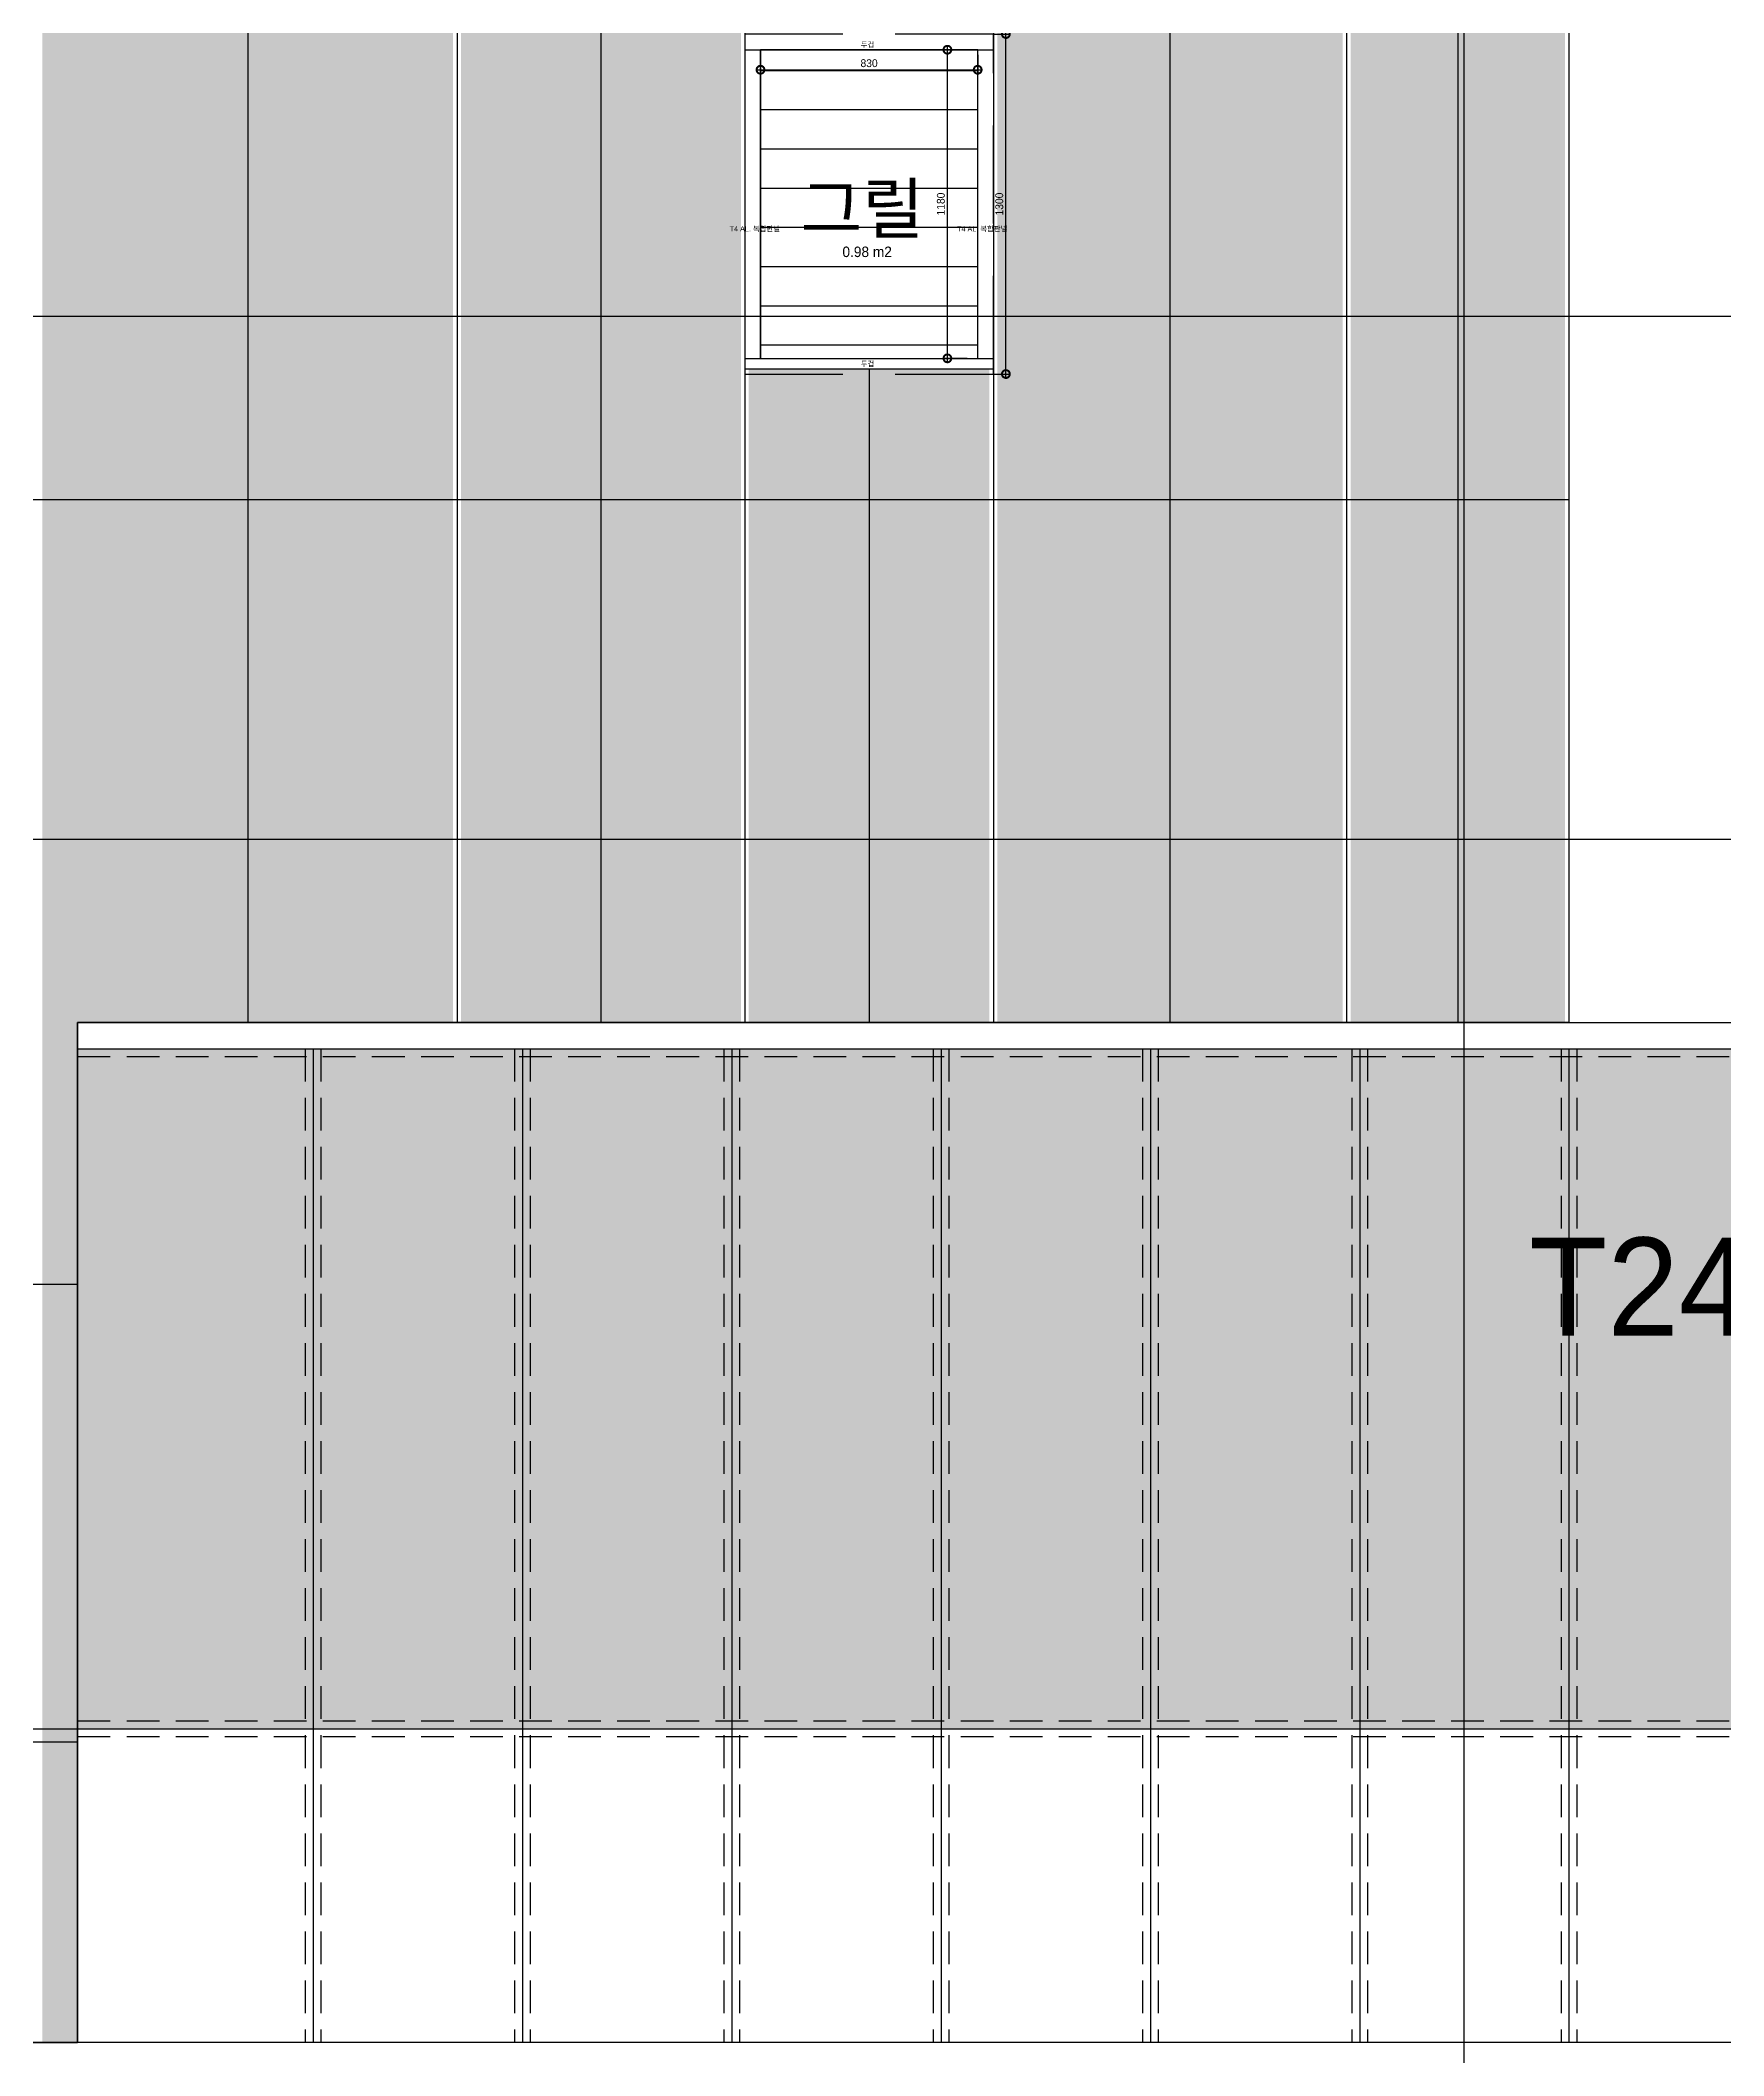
# Model space of a CAD drawing. Extents: x -430745 to 210250, y 0 to 148500.
# Drawn here: x 85653 to 92087, y 46529 to 54235 of the extents above; entities that cross this region are included whole.
import ezdxf

# ---------------------------------------------------------------- set-up
doc = ezdxf.new("R2010")
doc.units = 0
doc.header["$LTSCALE"] = 250
doc.header["$MEASUREMENT"] = 0
doc.linetypes.add('DASHED', pattern=[0.75, 0.5, -0.25])
doc.linetypes.add('HID', pattern=[2.3, 1.5, -0.8])
doc.layers.get('0').update_dxf_attribs({"linetype": 'CONTINUOUS'})
doc.layers.get('Defpoints').update_dxf_attribs({"linetype": 'CONTINUOUS'})
for name, color, linetype in [('A-CEN', 1, 'CONTINUOUS'), ('A-DIM', 7, 'CONTINUOUS'), ('A-ELE-252', 252, 'CONTINUOUS'), ('A-ELE-254', 254, 'CONTINUOUS'), ('A-ELE-5', 5, 'CONTINUOUS'), ('A-ELE-7', 7, 'CONTINUOUS'), ('A-ELE-8', 8, 'CONTINUOUS'), ('A-HAT', 251, 'CONTINUOUS'), ('A-WIN-9', 9, 'CONTINUOUS'), ('A-WIN-HID', 9, 'DASHED')]:
    doc.layers.add(name, color=color, linetype=linetype)
doc.layers.add('NOPLOT', color=193, linetype='CONTINUOUS', plot=False)
doc.layers.add('NOPLOT-TEXT', color=41, linetype='CONTINUOUS', plot=False)
doc.styles.add('Gdim', font='')
doc.styles.add('Gtx', font='')
doc.styles.get('Gdim').set_extended_font_data('Dotum')
doc.styles.get('Gtx').set_extended_font_data('Dotum')
doc.dimstyles.new('Gdim100', dxfattribs={"dimscale": 100, "dimtxt": 3, "dimasz": 6, "dimexe": 1.5, "dimexo": 2, "dimgap": 1, "dimtad": 1, "dimdec": 0, "dimzin": 0, "dimdsep": 46, "dimtxsty": 'Gdim', "dimblk": 'DOTSMALL', "dimcen": 1.5, "dimdle": 1.5, "dimclrd": 1, "dimclre": 1, "dimclrt": 256, "dimazin": 0, "dimtfac": 1, "dimtdec": 0, "dimtix": 1, "dimtmove": 2, "dimatfit": 3, "dimldrblk": 'DOTSMALL', "dimfxl": 1.5, "dimtolj": 1, "dimtzin": 0, "dimlwd": -1, "dimlwe": -1, "dimarcsym": 0})

# ---------------------------------------------------------------- blocks, each defined once
blk = doc.blocks.new('A-CEN-SOUTH2')
at = {"layer": 'A-CEN'}
blk.add_line((14059519, -438071.4), (14059519, -330738.1), dxfattribs=at)
at = {"layer": 'A-CEN', "elevation": 0}
for points in [[(14135536.5, -405475.9), (13988291.4, -405475.9)], [(14135536.5, -407475.9), (13988291.4, -407475.9)]]:
    blk.add_lwpolyline(points, dxfattribs=at)
blk = doc.blocks.new('_DotSmall')
at = {"color": 0, "linetype": 'ByBlock', "const_width": 0.5}
blk.add_lwpolyline([(-0.0625, 0, 1), (0.0625, 0, 1)], format="xyb", close=True, dxfattribs=at)
blk = doc.blocks.new('*D155')
at = {"layer": 'Defpoints', "color": 0, "transparency": 16777216}
for p in [(7110, 16470, 0), (7940, 16470, 0), (7940, 16393.4)]:
    blk.add_point(p, dxfattribs=at)
at = {"layer": 'NOPLOT', "color": 1, "transparency": 16777216}
for p, q in [((7110, 16450), (7110, 16378.4)), ((7940, 16450), (7940, 16378.4)), ((7095, 16393.4), (7955, 16393.4))]:
    blk.add_line(p, q, dxfattribs=at)
at = {"layer": 'NOPLOT', "color": 1, "transparency": 16777216, "xscale": 60, "yscale": 60, "zscale": 60, "rotation": 180}
blk.add_blockref('_DotSmall', (7110, 16393.4), dxfattribs=at)
at = {"layer": 'NOPLOT', "color": 1, "transparency": 16777216, "xscale": 60, "yscale": 60, "zscale": 60}
blk.add_blockref('_DotSmall', (7940, 16393.4), dxfattribs=at)
at = {"layer": 'NOPLOT', "transparency": 16777216, "insert": (7525, 16418.4), "char_height": 30, "attachment_point": 5, "style": 'Gdim'}
blk.add_mtext('\\A1;830', dxfattribs=at)
blk = doc.blocks.new('*D156')
at = {"layer": 'Defpoints', "color": 0, "transparency": 16777216}
for p in [(7824.3, 16470), (7920, 16470, 0), (7920, 15290, 0)]:
    blk.add_point(p, dxfattribs=at)
at = {"layer": 'NOPLOT', "color": 1, "transparency": 16777216}
for p, q in [((7900, 16470), (7809.3, 16470)), ((7824.3, 15275), (7824.3, 16485)), ((7900, 15290), (7809.3, 15290))]:
    blk.add_line(p, q, dxfattribs=at)
at = {"layer": 'NOPLOT', "color": 1, "transparency": 16777216, "xscale": 60, "yscale": 60, "zscale": 60}
for p, rotation in [((7824.3, 16470), 90), ((7824.3, 15290), 270)]:
    blk.add_blockref('_DotSmall', p, dxfattribs=dict(at, rotation=rotation))
at = {"layer": 'NOPLOT', "transparency": 16777216, "insert": (7799.3, 15880), "char_height": 30, "attachment_point": 5, "rotation": 90, "style": 'Gdim'}
blk.add_mtext('\\A1;1180', dxfattribs=at)
blk = doc.blocks.new('*D157')
at = {"layer": 'Defpoints', "color": 0, "transparency": 16777216}
for p in [(7980, 16530, 0), (8047.8, 16530, 0), (7980, 15230, 0)]:
    blk.add_point(p, dxfattribs=at)
at = {"layer": 'NOPLOT', "color": 1, "transparency": 16777216}
for p, q in [((8000, 16530, 0), (8062.8, 16530, 0)), ((8047.8, 15215, 0), (8047.8, 16545, 0)), ((8000, 15230, 0), (8062.8, 15230, 0))]:
    blk.add_line(p, q, dxfattribs=at)
at = {"layer": 'NOPLOT', "color": 1, "transparency": 16777216, "xscale": 60, "yscale": 60, "zscale": 60}
for p, rotation in [((8047.8, 16530, 0), 90), ((8047.8, 15230, 0), 270)]:
    blk.add_blockref('_DotSmall', p, dxfattribs=dict(at, rotation=rotation))
at = {"layer": 'NOPLOT', "transparency": 16777216, "insert": (8022.8, 15880, 0), "char_height": 30, "attachment_point": 5, "rotation": 90, "style": 'Gdim'}
blk.add_mtext('\\A1;1300', dxfattribs=at)
blk = doc.blocks.new('A$Cec1aeba7')
at = {"layer": 'A-ELE-252'}
h = blk.add_hatch(dxfattribs=at)
h.set_pattern_fill('_USER', color=256, scale=150, pattern_type=0)
h.set_pattern_definition([(0, (7920, 16470), (0, 150), [])])
h.paths.add_polyline_path([(7940, 16470), (7110, 16470), (7110, 15290), (7940, 15290)])
at = {"layer": 'A-HAT'}
h = blk.add_hatch(color=256, dxfattribs=at)
h.dxf.hatch_style = 1
h.set_gradient(color1=(173, 173, 173), color2=(173, 173, 173), tint=1)
h.paths.add_polyline_path([(5150, 47050), (4365, 47050), (4365, 8850), (4500, 8850), (4500, 12750), (5150, 12750)])
h = blk.add_hatch(color=256, dxfattribs=at)
h.dxf.hatch_style = 1
h.set_gradient(color1=(214, 214, 214), color2=(214, 214, 214), rotation=180, tint=1)
h.paths.add_polyline_path([(5150, 47050), (5935, 47050), (5935, 12750), (5150, 12750)])
h = blk.add_hatch(color=256, dxfattribs=at)
h.dxf.hatch_style = 1
h.set_gradient(color1=(173, 173, 173), color2=(173, 173, 173), tint=1)
h.paths.add_polyline_path([(6500, 47050), (5965, 47050), (5965, 12750), (6500, 12750)])
h = blk.add_hatch(color=256, dxfattribs=at)
h.dxf.hatch_style = 1
h.set_gradient(color1=(214, 214, 214), color2=(214, 214, 214), rotation=180, tint=1)
h.paths.add_polyline_path([(6500, 47050), (7035, 47050), (7035, 12750), (6500, 12750)])
h = blk.add_hatch(color=256, dxfattribs=at)
h.dxf.hatch_style = 1
h.set_gradient(color1=(173, 173, 173), color2=(173, 173, 173), tint=1)
h.paths.add_polyline_path([(8675, 41250), (8015, 41250), (8015, 12750), (8675, 12750)])
h = blk.add_hatch(color=256, dxfattribs=at)
h.dxf.hatch_style = 1
h.set_gradient(color1=(214, 214, 214), color2=(214, 214, 214), rotation=180, tint=1)
h.paths.add_polyline_path([(8675, 41250), (9335, 41250), (9335, 12750), (8675, 12750)])
h = blk.add_hatch(color=256, dxfattribs=at)
h.dxf.hatch_style = 1
h.set_gradient(color1=(173, 173, 173), color2=(173, 173, 173), tint=1)
h.paths.add_polyline_path([(9365, 12750), (9775, 12750), (9775, 41250), (9365, 41250)])
h = blk.add_hatch(color=256, dxfattribs=at)
h.dxf.hatch_style = 1
h.set_gradient(color1=(214, 214, 214), color2=(214, 214, 214), rotation=180, tint=1)
h.paths.add_polyline_path([(9775, 12750), (10185, 12750), (10185, 41250), (9775, 41250)])
h = blk.add_hatch(color=256, dxfattribs=at)
h.dxf.hatch_style = 1
h.set_gradient(color1=(173, 173, 173), color2=(173, 173, 173), tint=1)
h.paths.add_polyline_path([(7065, 12750), (7525, 12750), (7525, 15250), (7065, 15250)])
h = blk.add_hatch(color=256, dxfattribs=at)
h.dxf.hatch_style = 1
h.set_gradient(color1=(214, 214, 214), color2=(214, 214, 214), rotation=180, tint=1)
h.paths.add_polyline_path([(7525, 12750), (7985, 12750), (7985, 15250), (7525, 15250)])
at = {"layer": 'A-ELE-7'}
for p, q in [((5150, 47150), (5150, 12750)), ((6500, 47150), (6500, 12750)), ((8675, 41350), (8675, 12750)), ((9775, 41350), (9775, 12750)), ((10200, 16570), (10200, 12750)), ((7050, 16470, 0), (8000, 16470, 0)), ((7110, 15290, 0), (7110, 16470, 0)), ((7940, 15290, 0), (7940, 16470, 0)), ((7050, 15290, 0), (8000, 15290, 0)), ((7050, 15250, 0), (8000, 15250, 0)), ((7525, 15250), (7525, 12750)), ((10200, 12750), (4500, 12750)), ((4500, 8850), (4500, 12750)), ((-850, 8850, 0), (4500, 8850, 0))]:
    blk.add_line(p, q, dxfattribs=at)
at = {"layer": 'A-ELE-8'}
for p, q in [((5950, 47150), (5950, 12750)), ((7050, 41350, 0), (7050, 12750, 0)), ((8000, 41350, 0), (8000, 12750, 0)), ((9350, 41350), (9350, 12750)), ((10200, 41350, 0), (10200, 16470, 0)), ((-850, 14750), (10200, 14750)), ((-850, 11750), (4500, 11750))]:
    blk.add_line(p, q, dxfattribs=at)
at = {"layer": 'NOPLOT', "linetype": 'HID', "elevation": 0}
blk.add_lwpolyline([(7050, 15230), (8000, 15230), (8000, 16530), (7050, 16530)], close=True, dxfattribs=at)
at = {"layer": 'NOPLOT', "elevation": 0}
blk.add_lwpolyline([(7110, 15290), (7940, 15290), (7940, 16470), (7110, 16470)], close=True, dxfattribs=at)
at = {"layer": 'NOPLOT-TEXT', "linetype": 'Continuous', "style": 'Gtx'}
for s, height, p in [('두겁', 20, (7492.9, 16479.5, 0)), ('그릴', 187.5, (7263.6, 15768.8)), ('T4 AL. 복합판넬', 20, (6992, 15775.2, 0)), ('T4 AL. 복합판넬', 20, (7861.2, 15775.2, 0)), ('0.98 m2', 40, (7423.1, 15677.3, 0)), ('두겁', 20, (7492.9, 15259.1, 0))]:
    blk.add_text(s, height=height, rotation=360, dxfattribs=at).set_placement(p)
at = {"layer": 'NOPLOT'}
for base, p1, p2, picture, middle in [((8047.8, 16530, 0), (7980, 15230, 0), (7980, 16530, 0), '*D157', (8022.8, 15880, 0)), ((7824.3, 16470), (7920, 15290, 0), (7920, 16470, 0), '*D156', (7799.3, 15880))]:
    dim = blk.add_linear_dim(base=base, p1=p1, p2=p2, angle=90, dimstyle='Gdim100', override={"dimscale": 10, "dimfxl": 2, "dimarcsym": 1}, dxfattribs=at)
    dim.commit()
    dim.dimension.update_dxf_attribs({"geometry": picture, "text_midpoint": middle})
dim = blk.add_linear_dim(base=(7940, 16393.4), p1=(7110, 16470, 0), p2=(7940, 16470, 0), dimstyle='Gdim100', override={"dimscale": 10, "dimfxl": 2, "dimarcsym": 1}, dxfattribs=at)
dim.commit()
dim.dimension.update_dxf_attribs({"geometry": '*D155', "text_midpoint": (7525, 16418.4)})

msp = doc.modelspace()

# ---------------------------------------------------------------- hatches: boundary and pattern name
at = {"layer": 'A-ELE-254'}
h = msp.add_hatch(color=256, dxfattribs=at)
h.dxf.hatch_style = 1
h.paths.add_polyline_path([(100495.3, 50378.9), (85795.3, 50378.9), (85795.3, 47778.9), (100495.3, 47778.9)])

# ---------------------------------------------------------------- linework, layer by layer
at = {"layer": 'A-ELE-5'}
for p, q in [((85795.3, 50478.9), (85795.3, 46578.9)), ((85795.3, 50478.9), (100495.3, 50478.9)), ((85795.3, 50378.9), (100495.3, 50378.9)), ((84795.3, 47778.9), (85795.3, 47778.9)), ((84795.3, 47728.9), (85795.3, 47728.9))]:
    msp.add_line(p, q, dxfattribs=at)
at = {"layer": 'A-ELE-7', "elevation": 0}
msp.add_lwpolyline([(132895.3, 53178.9), (112145.3, 53178.9), (112145.3, 46578.9), (80595.3, 46578.9), (80595.3, 36928.9)], dxfattribs=at)
at = {"layer": 'A-WIN-9'}
for p, q in [((86695.3, 50378.9, 0), (86695.3, 46578.9, 0)), ((87495.3, 50378.9, 0), (87495.3, 46578.9, 0)), ((88295.3, 50378.9, 0), (88295.3, 46578.9, 0)), ((89095.3, 50378.9, 0), (89095.3, 46578.9, 0)), ((89895.3, 50378.9, 0), (89895.3, 46578.9, 0)), ((90695.3, 50378.9, 0), (90695.3, 46578.9, 0)), ((91495.3, 50378.9, 0), (91495.3, 46578.9, 0)), ((85795.3, 47778.9), (100495.3, 47778.9))]:
    msp.add_line(p, q, dxfattribs=at)
at = {"layer": 'A-WIN-HID'}
for p, q in [((85795.3, 50348.9), (100495.3, 50348.9)), ((86665.3, 50378.9, 0), (86665.3, 46578.9, 0)), ((86725.3, 50378.9, 0), (86725.3, 46578.9, 0)), ((87465.3, 50378.9, 0), (87465.3, 46578.9, 0)), ((87525.3, 50378.9, 0), (87525.3, 46578.9, 0)), ((88265.3, 50378.9, 0), (88265.3, 46578.9, 0)), ((88325.3, 50378.9, 0), (88325.3, 46578.9, 0)), ((89065.3, 50378.9, 0), (89065.3, 46578.9, 0)), ((89125.3, 50378.9, 0), (89125.3, 46578.9, 0)), ((89865.3, 50378.9, 0), (89865.3, 46578.9, 0)), ((89925.3, 50378.9, 0), (89925.3, 46578.9, 0)), ((90665.3, 50378.9, 0), (90665.3, 46578.9, 0)), ((90725.3, 50378.9, 0), (90725.3, 46578.9, 0)), ((91465.3, 50378.9, 0), (91465.3, 46578.9, 0)), ((91525.3, 50378.9, 0), (91525.3, 46578.9, 0)), ((85795.3, 47808.9), (100495.3, 47808.9)), ((85795.3, 47748.9), (100495.3, 47748.9))]:
    msp.add_line(p, q, dxfattribs=at)

# ---------------------------------------------------------------- block references
at = {"layer": 'A-DIM'}
msp.add_blockref('A-CEN-SOUTH2', (-13968423.8, 458654.8), dxfattribs=at)
at = {"layer": 'A-ELE-252'}
msp.add_blockref('A$Cec1aeba7', (81295.3, 37728.9), dxfattribs=at)

# ---------------------------------------------------------------- texts
at = {"layer": 'NOPLOT-TEXT', "linetype": 'Continuous', "style": 'Gtx'}
msp.add_text('T24 로이복층유리', height=375, rotation=360, dxfattribs=at).set_placement((91342.5, 49282, 0))

doc.saveas('drawing.dxf')
